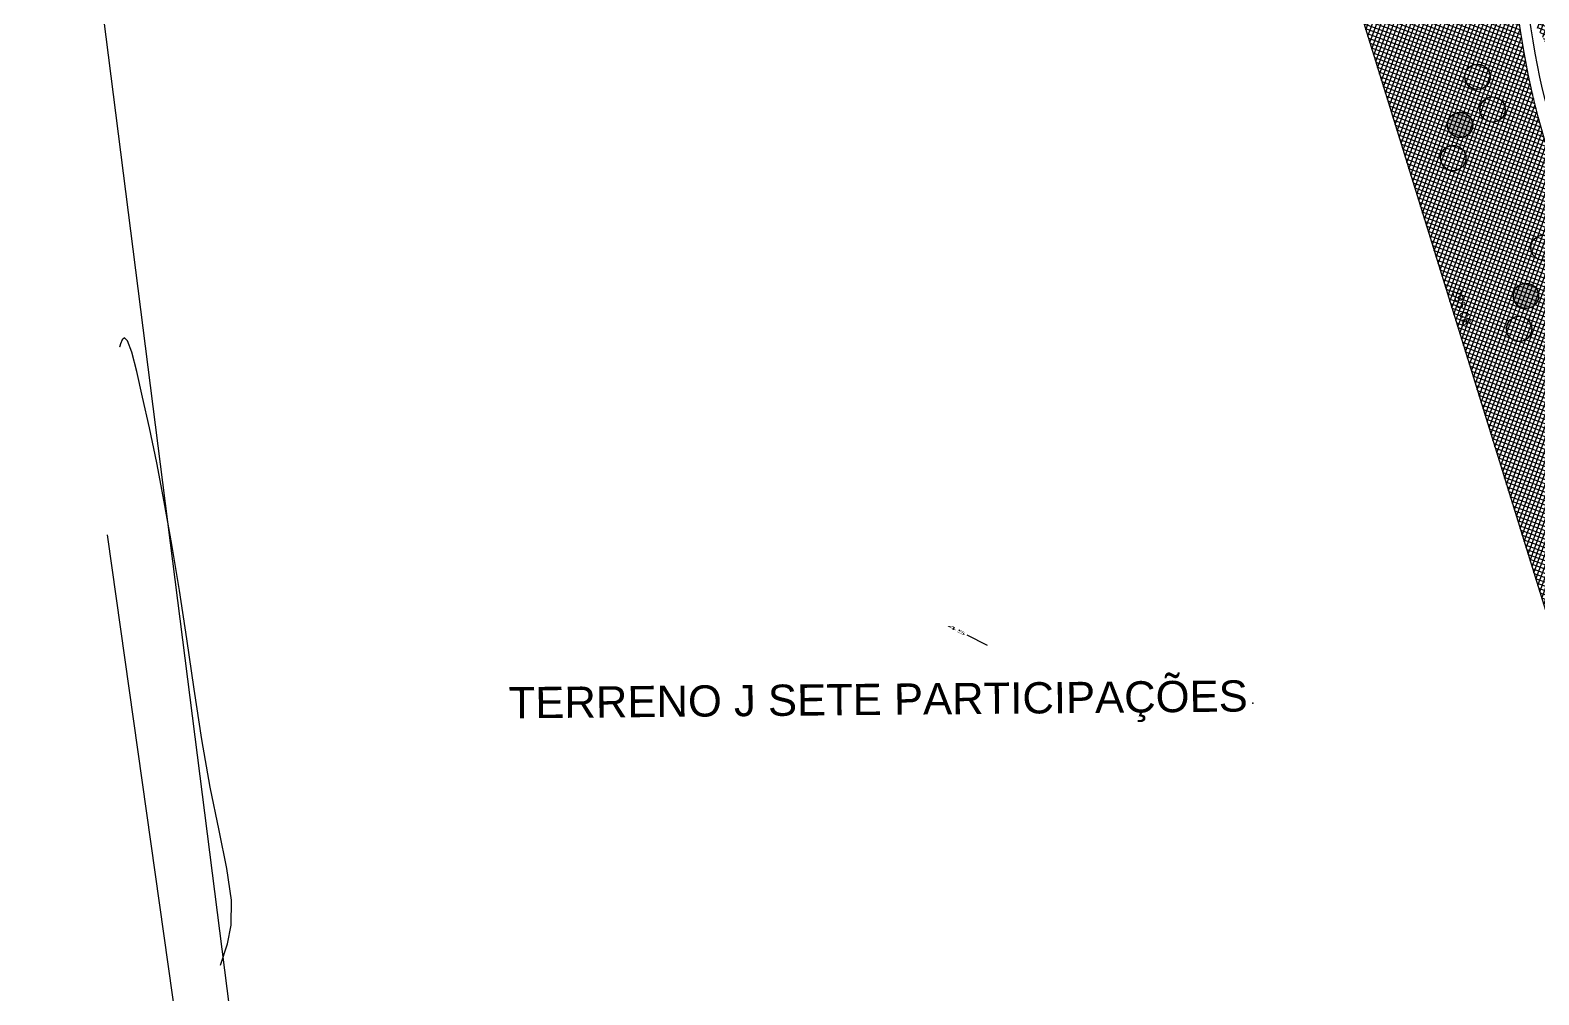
# Model space of a CAD drawing. Header units: millimetres. Extents: x -4430026 to 4783824, y 584 to 9593110.
# Drawn here: x 1513.7 to 1871.9, y 875 to 1104 of the extents above; entities that cross this region are included whole.
import ezdxf
from ezdxf.enums import TextEntityAlignment as Align

# ---------------------------------------------------------------- set-up
doc = ezdxf.new("R2010")
doc.units = ezdxf.units.MM
for name, color, linetype in [('AGT CI', 252, 'Continuous'), ('Calçada', 1, 'Continuous'), ('Cota', 8, 'Continuous'), ('MOLHO', 88, 'Continuous'), ('TEXTO', 2, 'Continuous'), ('WAYPOINTS1', 7, 'Continuous'), ('Área Verde Geral', 98, 'Continuous')]:
    doc.layers.add(name, color=color, linetype=linetype)
doc.styles.add('ARIAL', font='arial.ttf', dxfattribs={"height": 0.25})
doc.styles.add('ROMANS', font='romans.shx')
doc.styles.add('SIMPLEX', font='verdana.ttf', dxfattribs={"height": 0.2})
doc.dimstyles.new('BOLA100', dxfattribs={"dimscale": 0, "dimtxt": 1.9, "dimasz": 0.18, "dimexe": 0.18, "dimexo": 0.063, "dimgap": 0, "dimtad": 1, "dimzin": 4, "dimdsep": 46, "dimtxsty": 'ROMANS', "dimcen": 0.09, "dimse1": 1, "dimse2": 1, "dimsd1": 1, "dimsd2": 1, "dimclrt": 256, "dimaunit": 1, "dimadec": 4, "dimazin": 0, "dimtfac": 1.2, "dimtix": 1, "dimtmove": 2, "dimatfit": 3, "dimfxl": 1, "dimtvp": 2, "dimtolj": 1, "dimtzin": 4, "dimarcsym": 0})

# ---------------------------------------------------------------- blocks, each defined once
blk = doc.blocks.new('*D7452')
at = {"layer": 'DEFPOINTS', "color": 0}
for p in [(1807.75, 1178.6), (1894.98, 896.71), (1896.26, 897.1)]:
    blk.add_point(p, dxfattribs=at)
at = {"layer": 'Cota', "insert": (1853.55, 1038.33), "char_height": 1.9, "attachment_point": 5, "rotation": 287.1941, "style": 'ROMANS'}
blk.add_mtext('\\A1;295.08', dxfattribs=at)

msp = doc.modelspace()

# ---------------------------------------------------------------- hatches: boundary and pattern name
at = {"layer": 'MOLHO'}
for points in [[(1855.884, 1082.753, 1), (1850.476, 1080.155, 1)], [(1871.535, 1042.193, 1), (1866.127, 1039.594, 1)]]:
    msp.add_hatch(color=256, dxfattribs=at).paths.add_polyline_path(points)
at = {"layer": 'Área Verde Geral'}
h = msp.add_hatch(dxfattribs=at)
h.set_pattern_fill('ANSI37', color=256, scale=0.3, angle=24.82082, style=0)
h.set_pattern_definition([(69.82082076, (-350710.31295, -9590084.73025), (-0.894034063135, 0.32857167248), []), (159.82082076, (-350710.31295, -9590084.73025), (-0.32857167248, -0.894034063135), [])])
edge = h.paths.add_edge_path()
edge.add_arc((1861.562, 1234.994), 4, 359.70531, 412.09358)
edge.add_line((1864.02, 1238.15), (1765.654, 1314.743))
edge.add_arc((1739.476, 1280.231), 43.318, 52.8195, 53.53387)
edge.add_arc((1741.08, 1283.174), 40, 52.09358, 52.87597, ccw=False)
edge.add_arc((1741.08, 1283.174), 40, 52.09358, 52.87597)
edge.add_arc((1739.476, 1280.231), 43.318, 53.53387, 69.28578)
edge.add_arc((1741.08, 1283.174), 40, 69.94368, 89.93581)
edge.add_arc((1741.601, 1286.125), 37.052, 90.70851, 90.7367, ccw=False)
edge.add_line((1741.143, 1323.174), (1697.985, 1323.396))
edge.add_line((1697.985, 1323.396), (1694.053, 1315.273))
edge.add_line((1694.053, 1315.273), (1807.75, 1178.603))
edge.add_line((1807.75, 1178.603), (1894.98, 896.706))
edge.add_line((1894.98, 896.706), (1950.571, 824.298))
edge.add_line((1950.571, 824.298), (2017.449, 783.626))
edge.add_line((2017.449, 783.626), (2115.572, 797.537))
edge.add_line((2115.572, 797.537), (2114.466, 803.658))
edge.add_arc((2002.777, 783.463), 113.5, 10.24925, 52.09372)
edge.add_line((2072.508, 873.016), (2072.508, 873.016))
edge.add_line((2072.508, 873.016), (1944.686, 972.546))
edge.add_arc((2071.554, 1135.477), 206.5, 185.8906, 232.09358, ccw=False)
edge.add_arc((2071.553, 1135.486), 206.5, 179.70531, 185.89309, ccw=False)
edge.add_line((1865.056, 1136.548), (1865.562, 1234.973))

# ---------------------------------------------------------------- linework, layer by layer
msp.add_point((1803.951, 944.197, 100.484))
at = {"layer": 'AGT CI'}
for points in [[(1558.92, 882.004), (1560.587, 887.091), (1561.389, 891.503), (1561.474, 897.468), (1560.418, 905.002), (1558.562, 913.983), (1556.432, 924.256), (1554.455, 935.599), (1552.638, 947.524), (1550.887, 959.477), (1549.125, 970.979), (1547.34, 981.846), (1545.538, 991.969), (1543.738, 1001.241), (1542.001, 1009.561), (1540.401, 1016.83), (1538.999, 1022.91), (1537.81, 1027.491), (1536.834, 1030.223), (1536.071, 1030.968), (1535.512, 1030.426), (1535.146, 1029.508), (1534.953, 1028.944), (1534.883, 1028.736), (1534.872, 1028.706)], [(1740.988, 957.93), (1736.132, 960.367)]]:
    msp.add_lwpolyline(points, dxfattribs=at)
at = {"layer": 'Calçada', "lineweight": -3}
msp.add_lwpolyline([(1865.562, 1234.973, 0.2326533), (1864.02, 1238.15), (1765.654, 1314.743, 0.003117), (1765.221, 1315.067, -0.0034138), (1765.655, 1314.734, 0.0034138), (1765.221, 1315.067, 0.0688391), (1754.798, 1320.748, 0.0874541), (1741.125, 1323.174, -0.000123), (1741.143, 1323.174), (1697.985, 1323.396), (1694.053, 1315.273), (1807.75, 1178.603), (1894.98, 896.706), (1950.571, 824.298), (2017.449, 783.626), (2115.572, 797.537), (2114.466, 803.658, 0.1846372), (2072.508, 873.016), (2072.508, 873.016), (1944.686, 972.546, -0.2043748), (1866.145, 1114.284, -0.0270058), (1865.056, 1136.548)], format="xyb", close=True, dxfattribs=at)
msp.add_arc((2071.554, 1135.477), 204, 179.70531, 232.09358, dxfattribs=at)
msp.add_arc((2071.554, 1135.477), 204, 179.70531, 232.09358, dxfattribs=at)
at = {"layer": 'WAYPOINTS1', "linetype": 'Continuous'}
for p, q in [((1582.19, 705.959, 103.708), (1513.703, 1244.296, 103.708)), ((1582.19, 705.959, 103.708), (1513.703, 1244.296, 103.708)), ((1531.962, 984.182, 103.708), (1569.82, 716.438, 103.708)), ((1531.962, 984.182, 103.708), (1569.82, 716.438, 103.708))]:
    msp.add_line(p, q, dxfattribs=at)
at = {"layer": 'Área Verde Geral'}
for points in [[(1857.408, 1089.893, -1), (1857.217, 1095.89, -1)], [(1860.979, 1082.13, -1), (1860.788, 1088.127, -1)], [(1853.276, 1078.455, -1), (1853.085, 1084.452, -1)], [(1851.64, 1070.606, -1), (1851.45, 1076.603, -1)], [(1873.058, 1049.333, -1), (1872.867, 1055.33, -1)], [(1868.926, 1037.895, -1), (1868.735, 1043.892, -1)], [(1867.291, 1030.046, -1), (1867.1, 1036.043, -1)]]:
    msp.add_lwpolyline(points, format="xyb", close=True, dxfattribs=at)
for centre in [(1857.312, 1092.891), (1860.884, 1085.128), (1853.18, 1081.454), (1851.545, 1073.605), (1872.963, 1052.331), (1868.831, 1040.894), (1867.195, 1033.044)]:
    msp.add_circle(centre, 3, dxfattribs=at)

# ---------------------------------------------------------------- texts
at = {"layer": 'AGT CI', "style": 'SIMPLEX', "width": 3.802649}
msp.add_text('45', height=0.75, rotation=333.34518, dxfattribs=at).set_placement((1731.283, 962.382), (1735.74, 960.144), align=Align.FIT)
at = {"layer": 'TEXTO', "insert": (1627.262, 948.006, 307.49), "char_height": 7.41243, "width": 273.49129, "attachment_point": 1, "rotation": 0.53679, "style": 'ARIAL'}
msp.add_mtext('TERRENO J SETE PARTICIPAÇÕES', dxfattribs=at)

# ---------------------------------------------------------------- dimensions: what is measured, and where the dimension line sits
at = {"layer": 'Cota'}
dim = msp.add_aligned_dim(p1=(1807.75, 1178.603), p2=(1894.98, 896.706), distance=1.339, dimstyle='BOLA100', override={"dimscale": 1}, dxfattribs=at)
dim.commit()
dim.dimension.update_dxf_attribs({"geometry": '*D7452', "text_midpoint": (1853.552, 1038.331)})

doc.saveas('drawing.dxf')
